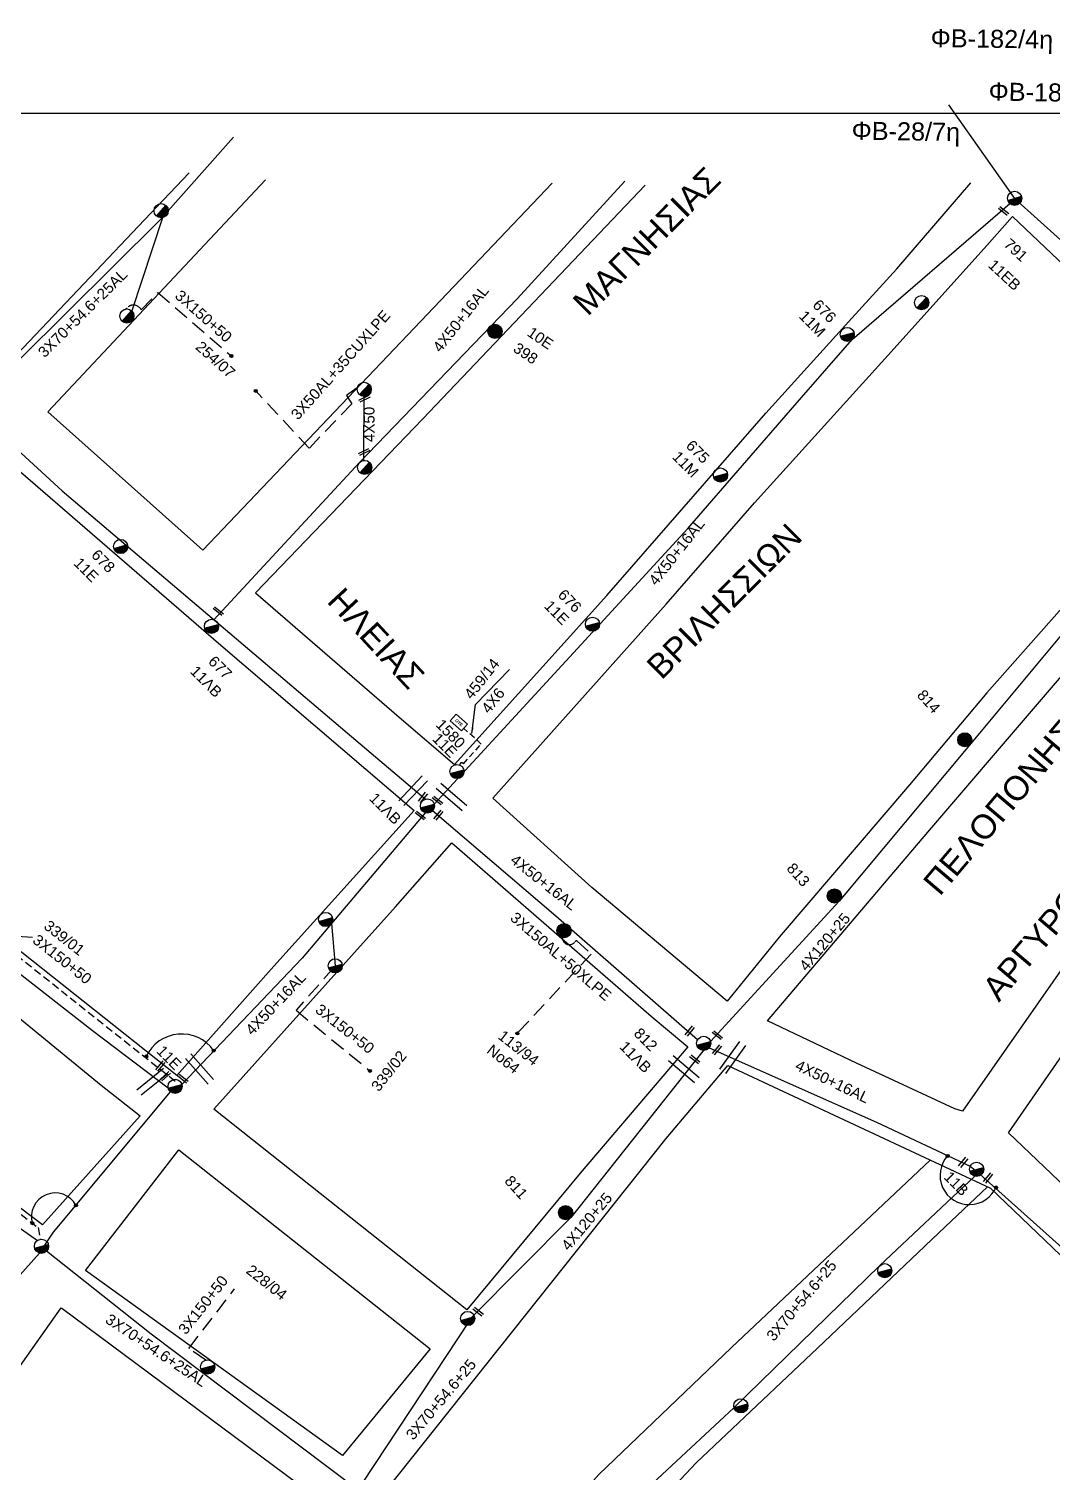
# Model space of a CAD drawing. Header units: millimetres. Extents: x 408 to 3042, y 742 to 1820.
# Drawn here: x 686.9 to 856.9, y 1577 to 1816.8 of the extents above; entities that cross this region are included whole.
import ezdxf

# ---------------------------------------------------------------- set-up
doc = ezdxf.new("R2010")
doc.units = ezdxf.units.MM
doc.linetypes.add('DASHED', pattern=[19.05, 12.7, -6.35])
for name, color, linetype in [('Pillar OTE', 7, 'Continuous'), ('Άγνωστα', 7, 'Continuous'), ('Γυμνά εναέρια ΧΤ και ΦΟΠ (3Φ)   4x50+16AL', 7, 'Continuous'), ('Επιγραφές - Σχήματα', 7, 'Continuous'), ('Καλώδια ΧΤ   3x150+50CU', 7, 'DASHED'), ('Καλώδια ΧΤ   3x150AL+50XLPE', 7, 'DASHED'), ('Μηχανική τομή', 7, 'Continuous'), ('Στύλος Ξύλινος', 7, 'Continuous'), ('Στύλος Ξύλινος @ 1', 7, 'Continuous'), ('Στύλος ΦΜ', 7, 'Continuous'), ('Στύλος ΦΜ @ 1', 7, 'Continuous'), ('Συνδέσεις', 7, 'Continuous'), ('Συνεστραμμένα ΧΤ   3x70+54.6+25 AL', 7, 'SYN_LINE'), ('Συνεστραμμένα ΧΤ   4x120+25 AL', 7, 'SYN_LINE'), ('Τομή', 7, 'Continuous'), ('Υπόβαθρο ΔΕΗ', 7, 'Continuous'), ('Υπόγεια καλώδια Παροχών ΧΤ   4x6', 7, 'DASHED')]:
    doc.layers.add(name, color=color, linetype=linetype)
doc.styles.add('arial', font='arial.ttf')
doc.styles.get("Standard").update_dxf_attribs({"font": 'arial.ttf'})
doc.linetypes.add('SYN_LINE', pattern='A,0.5,-0.0001,["/\\/\\/\\/",Standard,S=0.1,R=0,X=0,Y=-0.05],-0.25', length=0.7501)
doc.dimstyles.new('ISO-25', dxfattribs={"dimtxt": 2.5, "dimasz": 2.5, "dimexe": 1.25, "dimexo": 0.625, "dimtad": 1, "dimtxsty": 'Standard', "dimcen": 2.5, "dimadec": 0, "dimazin": 0, "dimtfac": 1, "dimtmove": 0, "dimatfit": 3, "dimfxl": 1, "dimarcsym": 0})

# ---------------------------------------------------------------- blocks, each defined once
blk = doc.blocks.new('ΜΗΧΑΝΙΚΗ ΤΟΜΗ')
at = {"layer": 'Μηχανική τομή', "ltscale": 40}
for p, q in [((-1.89, 0.78), (1.89, 0.78)), ((1.89, 0), (-1.89, 0))]:
    blk.add_line(p, q, dxfattribs=at)
blk = doc.blocks.new('ΤΟΜΗ')
at = {"layer": 'Τομή', "ltscale": 40}
for p, q in [((-5.68, 0), (5.68, 0)), ((5.68, -2.33), (-5.68, -2.33))]:
    blk.add_line(p, q, dxfattribs=at)
blk = doc.blocks.new('ΥΠΑΡΧΩΝ ΤΣΙΜΕΝΤΕΝΙΟΣ ΣΤΥΛΟΣ')
at = {"layer": 'Στύλος ΦΜ'}
blk.add_hatch(color=7, dxfattribs=at).paths.add_polyline_path([(-1.29, -2.28, 0.574793), (2.62, 0, 0.268822), (1.3, 2.27)])
at = {"layer": 'Στύλος ΦΜ', "color": 7}
blk.add_line((-1.29, -2.28), (1.3, 2.27), dxfattribs=at)
blk.add_circle((0, 0), 2.62, dxfattribs=at)
at = {"layer": 'Στύλος ΦΜ', "flags": 4}
for tag, p in [('ΑΡΙΘΜΟΣ', (-4.68, 8.05)), ('ΤΥΠΟΣ', (-4.91, 3.03))]:
    blk.add_attdef(tag, p, '', height=4, dxfattribs=at)
blk = doc.blocks.new('ΥΠΑΡΧΩΝ ΞΥΛΙΝΟΣ ΣΤΥΛΟΣ')
at = {"layer": 'Στύλος Ξύλινος'}
h = blk.add_hatch(color=7, dxfattribs=at)
h.paths.add_polyline_path([(-2.62, 0, 0.270008), (-1.29, -2.28), (1.3, 2.27, 0.576266)])
h.paths.add_polyline_path([(-1.29, -2.28, 0.574793), (2.62, 0, 0.268822), (1.3, 2.27)])
at = {"layer": 'Στύλος Ξύλινος', "color": 7}
blk.add_line((-1.29, -2.28), (1.3, 2.27), dxfattribs=at)
blk.add_circle((0, 0), 2.62, dxfattribs=at)
at = {"layer": 'Στύλος Ξύλινος', "flags": 4}
for tag, p in [('ΑΡΙΘΜΟΣ', (-4.91, 8.6)), ('ΤΥΠΟΣ', (-4.85, 3.39))]:
    blk.add_attdef(tag, p, '', height=4, dxfattribs=at)
blk = doc.blocks.new('_ΣΥΝΔΕΣΗ')
at = {"layer": 'Συνδέσεις', "linetype": 'SYN_LINE', "ltscale": 40}
blk.add_hatch(color=256, dxfattribs=at).paths.add_polyline_path([(0.5, -0.01, 1), (-0.5, -0.01, 1)])
at = {"layer": 'Συνδέσεις'}
blk.add_circle((0, -0.01), 0.5, dxfattribs=at)
blk = doc.blocks.new('PILLAR ΟΤΕ')
at = {"layer": 'Pillar OTE', "ltscale": 40}
blk.add_lwpolyline([(-3.31, 2.02), (3.39, 2.02), (3.39, -1.99), (-3.31, -1.99)], close=True, dxfattribs=at)
at = {"layer": 'Pillar OTE', "insert": (-1.81, 0.71), "char_height": 1.3575, "width": 109.961, "attachment_point": 1}
blk.add_mtext('{\\fArial|b1|i0|c161|p34;OTE}', dxfattribs=at)

msp = doc.modelspace()

# ---------------------------------------------------------------- linework, layer by layer
at = {"layer": 'Άγνωστα', "color": 27, "linetype": 'DASHED', "ltscale": 0.2}
msp.add_lwpolyline([(702.95, 1770.23), (703.19, 1770.46, -0.499191), (705.56, 1770.1), (708.32, 1773), (720.53, 1762.44)], format="xyb", dxfattribs=at)
at = {"layer": 'Άγνωστα', "color": 1, "linetype": 'DASHED', "ltscale": 0.2}
msp.add_lwpolyline([(741.45, 1757.15), (739.63, 1755.9), (740.52, 1754.48), (733.46, 1747.12), (724.59, 1756.64)], dxfattribs=at)
at = {"layer": 'Άγνωστα', "color": 1}
for points in [[(742.51, 1745.09), (742.61, 1756.89)], [(710.05, 1640.77), (697.48, 1650.32), (667.92, 1673.33), (636.24, 1700.61), (632.34, 1704.94)]]:
    msp.add_lwpolyline(points, dxfattribs=at)
at = {"layer": 'Άγνωστα', "color": 133}
msp.add_lwpolyline([(737.16, 1668.14), (737.78, 1661.11), (737.55, 1660.84)], dxfattribs=at)
at = {"layer": 'Άγνωστα', "color": 133, "linetype": 'DASHED', "ltscale": 0.2}
msp.add_lwpolyline([(737.55, 1660.84), (731.28, 1653.72), (743.52, 1643.69)], dxfattribs=at)
at = {"layer": 'Άγνωστα', "color": 6}
msp.add_lwpolyline([(677.45, 1600.93), (688.67, 1613.38), (690.98, 1616.87), (710.43, 1640.18)], dxfattribs=at)
at = {"layer": 'Άγνωστα', "color": 6, "linetype": 'DASHED', "ltscale": 0.2}
msp.add_lwpolyline([(716.29, 1595.6), (713.47, 1597.54), (721.04, 1607.43)], dxfattribs=at)
at = {"layer": 'Γυμνά εναέρια ΧΤ και ΦΟΠ (3Φ)   4x50+16AL', "color": 1, "ltscale": 40}
for points in [[(631.55, 1797.43), (638.54, 1788.89), (667.18, 1763.19), (692.4, 1740.05), (721.36, 1715.45), (739.75, 1699.83), (752.79, 1688.81)], [(717.63, 1718.62), (741.8, 1744.73), (768.03, 1771.92), (785.92, 1791.49)]]:
    msp.add_lwpolyline(points, dxfattribs=at)
at = {"layer": 'Γυμνά εναέρια ΧΤ και ΦΟΠ (3Φ)   4x50+16AL', "color": 173, "ltscale": 40}
msp.add_lwpolyline([(754.23, 1687.98), (777.38, 1713.12), (796.38, 1733.76), (815.23, 1755.54), (823.67, 1765.19), (849.85, 1787.75)], dxfattribs=at)
at = {"layer": 'Γυμνά εναέρια ΧΤ και ΦΟΠ (3Φ)   4x50+16AL', "color": 133, "ltscale": 40}
for points in [[(752.75, 1686.55), (732.28, 1662.37), (712.32, 1641.39)], [(797.98, 1648.81), (774.43, 1669.34), (753.93, 1686.84)]]:
    msp.add_lwpolyline(points, dxfattribs=at)
at = {"layer": 'Γυμνά εναέρια ΧΤ και ΦΟΠ (3Φ)   4x50+16AL', "color": 62, "ltscale": 40}
msp.add_lwpolyline([(799.92, 1647.49), (827.68, 1635.14), (843.27, 1627.81), (844.35, 1626.93)], dxfattribs=at)
at = {"layer": 'Επιγραφές - Σχήματα'}
msp.add_lwpolyline([(433.97, 786.81), (2929.97, 786.81), (2929.97, 1802.72), (433.97, 1802.72)], close=True, dxfattribs=at)
at = {"layer": 'Επιγραφές - Σχήματα', "linetype": 'Continuous', "ltscale": 20}
msp.add_lwpolyline([(687.47, 1665.8), (684.94, 1666.01), (684.17, 1665.45), (683.4, 1664.47), (683.12, 1663.91), (683.19, 1663.21), (683.82, 1663.14), (683.96, 1663.56), (683.96, 1663.84), (683.96, 1664.12)], dxfattribs=at)
at = {"layer": 'Επιγραφές - Σχήματα'}
for centre, radius, start, end in [((712.27, 1643.26), 6.53, 35.528, 154.4675), ((843.12, 1626.29), 4.86, 137.7881, 337.65), ((691.24, 1619.43), 3.95, 28.472, 196.1149)]:
    msp.add_arc(centre, radius, start, end, dxfattribs=at)
at = {"layer": 'Καλώδια ΧΤ   3x150+50CU', "color": 133, "linetype": 'DASHED', "ltscale": 0.1}
msp.add_lwpolyline([(711.18, 1641.92), (671.78, 1673.19), (671.78, 1673.88, 0.518883), (666.13, 1677.86), (656.57, 1685.69), (656.57, 1686.32, 0.501961), (652.03, 1689.7), (639.87, 1699.45), (639.17, 1699.2, -0.143328), (636.33, 1699.04), (627.41, 1686.5, -0.296148), (622.63, 1684.61, -0.004296), (621.58, 1684.83), (612.98, 1675.66, -0.326196), (611.93, 1675.46, 0.06591), (608.77, 1676.48), (599.72, 1666.51), (593.07, 1658.45), (591.2, 1659.81)], format="xyb", dxfattribs=at)
at = {"layer": 'Καλώδια ΧΤ   3x150+50CU', "color": 6, "linetype": 'DASHED', "ltscale": 0.1}
msp.add_lwpolyline([(584.83, 1653.66), (587.25, 1651.9, 0.1817), (590.75, 1650.95), (600.93, 1662.3), (602.65, 1665.73, -0.232054), (609.25, 1670.75, -0.182682), (615.82, 1669.65, -0.015465), (618.73, 1667.83, 0.372539), (620.46, 1668.04, -0.241167), (621.78, 1668.55), (634.97, 1658.48), (635.62, 1658.58, -0.491897), (639.26, 1655.13), (661.61, 1638.2), (661.98, 1638.31, -0.57684), (664.39, 1635.99), (688.41, 1617.63), (688.77, 1615.68)], format="xyb", dxfattribs=at)
at = {"layer": 'Καλώδια ΧΤ   3x150AL+50XLPE', "color": 133, "ltscale": 0.2}
msp.add_lwpolyline([(775.49, 1665.82), (775.54, 1665.56, 0.656196), (777.6, 1665.09, -0.248866), (777.94, 1665.26), (780.32, 1663.06), (768.03, 1649.9)], format="xyb", dxfattribs=at)
at = {"layer": 'Συνεστραμμένα ΧΤ   3x70+54.6+25 AL', "color": 173, "linetype": 'SYN_LINE', "ltscale": 20}
msp.add_lwpolyline([(839.67, 1804.16), (850.65, 1788.62), (873.57, 1768.02), (901.43, 1741.26)], dxfattribs=at)
at = {"layer": 'Συνεστραμμένα ΧΤ   3x70+54.6+25 AL', "color": 27, "linetype": 'SYN_LINE', "ltscale": 20}
for points in [[(677.46, 1754.06), (677.67, 1754.31), (708.63, 1784.98), (720.9, 1798.79), (720.9, 1798.79)], [(709.08, 1785.42), (703.97, 1769.95)]]:
    msp.add_lwpolyline(points, dxfattribs=at)
at = {"layer": 'Συνεστραμμένα ΧΤ   3x70+54.6+25 AL', "color": 1, "linetype": 'SYN_LINE', "ltscale": 20}
msp.add_lwpolyline([(612.76, 1673.72), (635.91, 1655.54), (662.26, 1633.92), (688.3, 1615.48)], dxfattribs=at)
at = {"layer": 'Συνεστραμμένα ΧΤ   3x70+54.6+25 AL', "color": 62, "linetype": 'SYN_LINE', "ltscale": 20}
for points in [[(733.37, 1507.72), (754.34, 1531.72), (761.8, 1540.25), (773.33, 1555.2), (787.33, 1572.19), (804.02, 1587.7), (828.26, 1611.3), (844.03, 1626.17)], [(844.35, 1626.93), (878.91, 1596.05), (897.98, 1577.65), (897.98, 1577.65)]]:
    msp.add_lwpolyline(points, dxfattribs=at)
at = {"layer": 'Συνεστραμμένα ΧΤ   3x70+54.6+25 AL', "color": 6, "ltscale": 20}
msp.add_lwpolyline([(740.64, 1574.73), (707.22, 1599.91), (689.81, 1613.68)], dxfattribs=at)
at = {"layer": 'Συνεστραμμένα ΧΤ   3x70+54.6+25 AL', "color": 6, "linetype": 'SYN_LINE', "ltscale": 20}
msp.add_lwpolyline([(760.17, 1602.24), (742.28, 1575.17), (725.25, 1560.78)], dxfattribs=at)
at = {"layer": 'Συνεστραμμένα ΧΤ   4x120+25 AL', "color": 133, "linetype": 'SYN_LINE', "ltscale": 20}
msp.add_lwpolyline([(886.41, 1752.5), (865.56, 1724.68), (843.15, 1697.79), (821.5, 1671.84), (800.14, 1648.52)], dxfattribs=at)
at = {"layer": 'Συνεστραμμένα ΧΤ   4x120+25 AL', "color": 6, "linetype": 'SYN_LINE', "ltscale": 20}
msp.add_lwpolyline([(800.14, 1648.52), (776.99, 1619.36), (760.48, 1602.71), (760.17, 1602.24)], dxfattribs=at)
at = {"layer": 'Υπόβαθρο ΔΕΗ'}
for points in [[(643.32, 1794.93), (664.04, 1775.62), (681.84, 1759.53), (708.16, 1787.24), (713.49, 1792.86)], [(726.21, 1791.7), (690.02, 1753.15), (715.81, 1730.18), (761.84, 1778.57), (773.83, 1791.17)], [(789.25, 1790.8), (752.33, 1751.99), (730.15, 1728.89), (724.54, 1723.06), (748.41, 1702.41), (757.58, 1694.56), (782.9, 1722.64), (809.32, 1752.92), (823.62, 1768.7), (831.07, 1776.92), (843.4, 1791.21)], [(850.3, 1785.6), (878.43, 1758.91), (885.2, 1752.84), (861.93, 1724.43), (846.05, 1706.45), (833.2, 1691.18), (811.56, 1665.87), (802.89, 1655.25), (780.43, 1674.12), (763.96, 1688.97), (792.76, 1721.23), (807.44, 1738.04), (830.64, 1763.71), (846.02, 1780.81), (850.3, 1785.6)], [(890.4, 1747.52), (907.47, 1731.7), (885.45, 1700.12), (864.29, 1668.94), (841.98, 1636.97), (840.69, 1637.38), (824.39, 1644.96), (809.59, 1652), (836.23, 1683.33), (872.34, 1725.47), (890.4, 1747.52)], [(639.73, 1700.86), (682.62, 1745.69), (718.38, 1714.75), (750.89, 1686.93), (727.58, 1661.06), (711.47, 1642.88), (666.63, 1678.43), (639.73, 1700.86)], [(761.06, 1704.52), (766.71, 1710.36)], [(615.15, 1674.08), (636.48, 1697.62), (641.03, 1694.14), (638.78, 1690.55), (698.92, 1641.28), (705.37, 1636.2), (689.16, 1618.07), (615.15, 1674.08)], [(757.17, 1681.53), (790.26, 1652.76), (796.38, 1647.65), (778.48, 1626.65), (759.67, 1603.93), (717.62, 1637.29), (747.78, 1670.92), (757.17, 1681.53)], [(849.64, 1633.36), (871.05, 1664.35), (930.49, 1608.38), (963.44, 1575.71), (977.5, 1562.47), (952.25, 1536.03), (885.42, 1599.24), (849.64, 1633.36)], [(836.64, 1628.85), (803.63, 1597.71), (781.57, 1576.6), (766.78, 1559.99), (746.16, 1573.83), (792.74, 1632.45), (803, 1644.58)], [(803, 1644.58), (846.64, 1624.18), (884.18, 1588.24), (896.61, 1576.94), (836.05, 1511.43), (780.04, 1550.31), (775.18, 1553.8), (790.8, 1571.15), (797.76, 1578.53), (817.88, 1597.61), (839.13, 1617.76), (846.14, 1624.41)], [(711.79, 1630.52), (753.55, 1597.49), (739, 1579.74), (696.27, 1610.48), (711.79, 1630.52)], [(692.34, 1604.24), (733.55, 1573.6), (711.94, 1547.52), (693.95, 1527.13), (671.88, 1501.58), (636.82, 1526.06), (681.16, 1588.68), (692.23, 1604.31), (692.34, 1604.24)]]:
    msp.add_lwpolyline(points, dxfattribs=at)
at = {"layer": 'Υπόγεια καλώδια Παροχών ΧΤ   4x6', "color": 173, "linetype": 'DASHED', "ltscale": 0.08}
msp.add_lwpolyline([(758.5, 1694.46, -0.890945), (759.07, 1694.69), (762.04, 1697.96), (759.16, 1700.57)], format="xyb", dxfattribs=at)

# ---------------------------------------------------------------- block references
at = {"layer": 'Pillar OTE', "xscale": 0.375, "yscale": 0.375, "zscale": 0.375, "rotation": 317.4511415615688}
msp.add_blockref('PILLAR ΟΤΕ', (758.3, 1701.55), dxfattribs=at)
at = {"layer": 'Μηχανική τομή'}
for p, xscale, yscale, zscale, rotation in [((848.69, 1786.38), 0.4999999999999999, 0.4999999999999999, 0.4999999999999999, 321.6979791366523), ((742.74, 1755.17), 0.4999999999999998, 0.4999999999999998, 0.4999999999999998, 26.11348902815441), ((742.68, 1746.31), 0.4999999999999998, 0.4999999999999998, 0.4999999999999998, 26.11348902815441), ((718.22, 1719.89), 0.4999999999999998, 0.4999999999999998, 0.4999999999999998, 321.6979791366523), ((752.5, 1688.97), 0.4999999999999999, 0.4999999999999999, 0.4999999999999999, 50.53033327265273), ((754.65, 1688.43), 0.4999999999999998, 0.4999999999999998, 0.4999999999999998, 321.6979791366523), ((751.81, 1685.94), 0.4999999999999998, 0.4999999999999998, 0.4999999999999998, 321.6979791366523), ((755.07, 1686.02), 0.4999999999999999, 0.4999999999999999, 0.4999999999999999, 50.53033327265273), ((796.83, 1650.14), 0.4999999999999999, 0.4999999999999999, 0.4999999999999999, 50.53033327265273), ((801.16, 1649.44), 0.4999999999999998, 0.4999999999999998, 0.4999999999999998, 321.6979791366523), ((801.35, 1647.03), 0.4999999999999999, 0.4999999999999999, 0.4999999999999999, 50.53033327265273), ((708.87, 1644.34), 0.4999999999999999, 0.4999999999999999, 0.4999999999999999, 50.53033327265273), ((797.39, 1645.43), 0.4999999999999998, 0.4999999999999998, 0.4999999999999998, 321.6979791366523), ((709.71, 1642.63), 0.5, 0.5, 0.5, 41.35040591126501), ((712.34, 1642.23), 0.4999999999999998, 0.4999999999999998, 0.4999999999999998, 321.6979791366523), ((842.25, 1628.34), 0.4999999999999999, 0.4999999999999999, 0.4999999999999999, 50.53033327265273), ((846.4, 1625.74), 0.4999999999999999, 0.4999999999999999, 0.4999999999999999, 50.53033327265273), ((761.41, 1603.5), 0.4999999999999998, 0.4999999999999998, 0.4999999999999998, 321.6979791366523)]:
    msp.add_blockref('ΜΗΧΑΝΙΚΗ ΤΟΜΗ', p, dxfattribs=dict(at, xscale=xscale, yscale=yscale, zscale=zscale, rotation=rotation))
at = {"layer": 'Στύλος Ξύλινος @ 1', "ltscale": 40}
ref = msp.add_blockref('ΥΠΑΡΧΩΝ ΞΥΛΙΝΟΣ ΣΤΥΛΟΣ', (764.32, 1766.52), dxfattribs=dict(at, xscale=0.4499999999998181, yscale=0.4499999999998181, zscale=0.4499999999998181, rotation=325.8763335775091))
ref.add_attrib('ΤΥΠΟΣ', '10E', (769.51, 1765.92), dxfattribs={"layer": 'Στύλος Ξύλινος', "height": 1.8, "rotation": 325.8763, "flags": 4})
ref.add_attrib('ΑΡΙΘΜΟΣ', '398', (767.18, 1763.31), dxfattribs={"layer": 'Στύλος Ξύλινος', "height": 1.8, "rotation": 325.8763, "flags": 4})
ref = msp.add_blockref('ΥΠΑΡΧΩΝ ΞΥΛΙΝΟΣ ΣΤΥΛΟΣ', (842.37, 1698.67), dxfattribs=dict(at, xscale=0.4499999999998181, yscale=0.4499999999998181, zscale=0.4499999999998181, rotation=311.9523410370047))
ref.add_attrib('ΤΥΠΟΣ', '814', (834.31, 1706), dxfattribs={"layer": 'Στύλος Ξύλινος', "height": 1.8, "rotation": 311.9523, "flags": 4})
ref = msp.add_blockref('ΥΠΑΡΧΩΝ ΞΥΛΙΝΟΣ ΣΤΥΛΟΣ', (820.71, 1672.72), dxfattribs=dict(at, xscale=0.4499999999998181, yscale=0.4499999999998181, zscale=0.4499999999998181, rotation=311.9523410370047))
ref.add_attrib('ΤΥΠΟΣ', '813', (812.65, 1677.21), dxfattribs={"layer": 'Στύλος Ξύλινος', "height": 1.8, "rotation": 311.9523, "flags": 4})
at = {"layer": 'Στύλος Ξύλινος @ 1', "ltscale": 40, "xscale": 0.4499999999998181, "yscale": 0.4499999999998181, "zscale": 0.4499999999998181, "rotation": 311.9523410370047}
msp.add_blockref('ΥΠΑΡΧΩΝ ΞΥΛΙΝΟΣ ΣΤΥΛΟΣ', (775.8, 1666.96), dxfattribs=at)
at = {"layer": 'Στύλος Ξύλινος @ 1', "ltscale": 40}
ref = msp.add_blockref('ΥΠΑΡΧΩΝ ΞΥΛΙΝΟΣ ΣΤΥΛΟΣ', (776.06, 1620.09), dxfattribs=dict(at, xscale=0.4499999999998181, yscale=0.4499999999998181, zscale=0.4499999999998181, rotation=311.9523410370047))
ref.add_attrib('ΤΥΠΟΣ', '811', (765.78, 1625.27), dxfattribs={"layer": 'Στύλος Ξύλινος', "height": 1.8, "rotation": 311.9523, "flags": 4})
at = {"layer": 'Στύλος ΦΜ @ 1', "ltscale": 40}
ref = msp.add_blockref('ΥΠΑΡΧΩΝ ΤΣΙΜΕΝΤΕΝΙΟΣ ΣΤΥΛΟΣ', (850.65, 1788.62), dxfattribs=dict(at, xscale=0.449999999999818, yscale=0.449999999999818, zscale=0.449999999999818, rotation=317.219747097686))
ref.add_attrib('ΤΥΠΟΣ', '791', (848.71, 1780.81), dxfattribs={"layer": 'Στύλος ΦΜ', "height": 1.8, "rotation": 317.2197, "flags": 4})
ref.add_attrib('ΑΡΙΘΜΟΣ', '11EB', (846.11, 1777.34), dxfattribs={"layer": 'Στύλος ΦΜ', "height": 1.8, "rotation": 317.2197, "flags": 4})
for p, xscale, yscale, zscale, rotation in [((708.86, 1786.57), 0.4499999999998181, 0.4499999999998181, 0.4499999999998181, 347.4962981754869), ((835.2, 1771.3), 0.4499999999998181, 0.4499999999998181, 0.4499999999998181, 347.4962981754869), ((703.17, 1769.07), 0.4499999999998181, 0.4499999999998181, 0.4499999999998181, 347.4962981754869), ((742.6, 1756.89), 0.4499999999998181, 0.4499999999998181, 0.4499999999998181, 347.4962981754869), ((742.66, 1743.92), 0.4499999999998181, 0.4499999999998181, 0.4499999999998181, 347.4962981754869), ((736.19, 1668.81), 0.449999999999818, 0.449999999999818, 0.449999999999818, 314.8423271884067), ((737.78, 1661.11), 0.449999999999818, 0.449999999999818, 0.449999999999818, 314.8423271884067), ((688.98, 1614.52), 0.449999999999818, 0.449999999999818, 0.449999999999818, 314.8423271884067), ((829.08, 1610.46), 0.449999999999818, 0.449999999999818, 0.449999999999818, 314.8423271884067), ((759.79, 1602.52), 0.449999999999818, 0.449999999999818, 0.449999999999818, 314.8423271884067), ((716.58, 1594.46), 0.449999999999818, 0.449999999999818, 0.449999999999818, 314.8423271884067), ((805.16, 1588.01), 0.449999999999818, 0.449999999999818, 0.449999999999818, 314.8423271884067)]:
    msp.add_blockref('ΥΠΑΡΧΩΝ ΤΣΙΜΕΝΤΕΝΙΟΣ ΣΤΥΛΟΣ', p, dxfattribs=dict(at, xscale=xscale, yscale=yscale, zscale=zscale, rotation=rotation))
ref = msp.add_blockref('ΥΠΑΡΧΩΝ ΤΣΙΜΕΝΤΕΝΙΟΣ ΣΤΥΛΟΣ', (822.84, 1766.02), dxfattribs=dict(at, xscale=0.449999999999818, yscale=0.449999999999818, zscale=0.449999999999818, rotation=314.8423271884067))
ref.add_attrib('ΤΥΠΟΣ', '676', (816.95, 1770.76), dxfattribs={"layer": 'Στύλος ΦΜ', "height": 1.8, "rotation": 314.8423, "flags": 4})
ref.add_attrib('ΑΡΙΘΜΟΣ', '11M', (814.68, 1768.91), dxfattribs={"layer": 'Στύλος ΦΜ', "height": 1.8, "rotation": 314.8423, "flags": 4})
ref = msp.add_blockref('ΥΠΑΡΧΩΝ ΤΣΙΜΕΝΤΕΝΙΟΣ ΣΤΥΛΟΣ', (801.79, 1742.66), dxfattribs=dict(at, xscale=0.449999999999818, yscale=0.449999999999818, zscale=0.449999999999818, rotation=314.8423271884067))
ref.add_attrib('ΤΥΠΟΣ', '675', (795.91, 1747.4), dxfattribs={"layer": 'Στύλος ΦΜ', "height": 1.8, "rotation": 314.8423, "flags": 4})
ref.add_attrib('ΑΡΙΘΜΟΣ', '11M', (793.63, 1745.55), dxfattribs={"layer": 'Στύλος ΦΜ', "height": 1.8, "rotation": 314.8423, "flags": 4})
ref = msp.add_blockref('ΥΠΑΡΧΩΝ ΤΣΙΜΕΝΤΕΝΙΟΣ ΣΤΥΛΟΣ', (702.12, 1730.79), dxfattribs=dict(at, xscale=0.449999999999818, yscale=0.449999999999818, zscale=0.449999999999818, rotation=314.8423271884067))
ref.add_attrib('ΤΥΠΟΣ', '678', (697.13, 1729.23), dxfattribs={"layer": 'Στύλος ΦΜ', "height": 1.8, "rotation": 314.8423, "flags": 4})
ref.add_attrib('ΑΡΙΘΜΟΣ', '11E', (694.21, 1727.87), dxfattribs={"layer": 'Στύλος ΦΜ', "height": 1.8, "rotation": 314.8423, "flags": 4})
ref = msp.add_blockref('ΥΠΑΡΧΩΝ ΤΣΙΜΕΝΤΕΝΙΟΣ ΣΤΥΛΟΣ', (780.52, 1717.87), dxfattribs=dict(at, xscale=0.449999999999818, yscale=0.449999999999818, zscale=0.449999999999818, rotation=314.8423271884067))
ref.add_attrib('ΤΥΠΟΣ', '676', (774.64, 1722.61), dxfattribs={"layer": 'Στύλος ΦΜ', "height": 1.8, "rotation": 314.8423, "flags": 4})
ref.add_attrib('ΑΡΙΘΜΟΣ', '11E', (772.37, 1720.76), dxfattribs={"layer": 'Στύλος ΦΜ', "height": 1.8, "rotation": 314.8423, "flags": 4})
ref = msp.add_blockref('ΥΠΑΡΧΩΝ ΤΣΙΜΕΝΤΕΝΙΟΣ ΣΤΥΛΟΣ', (717.22, 1717.51), dxfattribs=dict(at, xscale=0.449999999999818, yscale=0.449999999999818, zscale=0.449999999999818, rotation=314.8423271884067))
ref.add_attrib('ΤΥΠΟΣ', '677', (716.55, 1711.54), dxfattribs={"layer": 'Στύλος ΦΜ', "height": 1.8, "rotation": 314.8423, "flags": 4})
ref.add_attrib('ΑΡΙΘΜΟΣ', '11ΛΒ', (713.54, 1709.9), dxfattribs={"layer": 'Στύλος ΦΜ', "height": 1.8, "rotation": 314.8423, "flags": 4})
ref = msp.add_blockref('ΥΠΑΡΧΩΝ ΤΣΙΜΕΝΤΕΝΙΟΣ ΣΤΥΛΟΣ', (758.01, 1693.39), dxfattribs=dict(at, xscale=0.449999999999818, yscale=0.449999999999818, zscale=0.449999999999818, rotation=314.8423271884067))
ref.add_attrib('ΤΥΠΟΣ', '11Ε', (753.78, 1698.71), dxfattribs={"layer": 'Στύλος ΦΜ', "height": 1.8, "rotation": 314.8423, "flags": 4})
ref.add_attrib('ΑΡΙΘΜΟΣ', '1580', (754.34, 1701.04), dxfattribs={"layer": 'Στύλος ΦΜ', "height": 1.8, "rotation": 314.8423, "flags": 4})
ref = msp.add_blockref('ΥΠΑΡΧΩΝ ΤΣΙΜΕΝΤΕΝΙΟΣ ΣΤΥΛΟΣ', (753.1, 1687.67), dxfattribs=dict(at, xscale=0.449999999999818, yscale=0.449999999999818, zscale=0.449999999999818, rotation=314.8423271884067))
ref.add_attrib('ΤΥΠΟΣ', '11ΛΒ', (743.3, 1688.8), dxfattribs={"layer": 'Στύλος ΦΜ', "height": 1.8, "rotation": 314.8423, "flags": 4})
ref = msp.add_blockref('ΥΠΑΡΧΩΝ ΤΣΙΜΕΝΤΕΝΙΟΣ ΣΤΥΛΟΣ', (799, 1648.22), dxfattribs=dict(at, xscale=0.449999999999818, yscale=0.449999999999818, zscale=0.449999999999818, rotation=314.8423271884067))
ref.add_attrib('ΤΥΠΟΣ', '11ΛΒ', (784.86, 1647.53), dxfattribs={"layer": 'Στύλος ΦΜ', "height": 1.8, "rotation": 314.8423, "flags": 4})
ref.add_attrib('ΑΡΙΘΜΟΣ', '812', (787.25, 1649.73), dxfattribs={"layer": 'Στύλος ΦΜ', "height": 1.8, "rotation": 314.8423, "flags": 4})
ref = msp.add_blockref('ΥΠΑΡΧΩΝ ΤΣΙΜΕΝΤΕΝΙΟΣ ΣΤΥΛΟΣ', (711.18, 1641.08), dxfattribs=dict(at, xscale=0.449999999999818, yscale=0.449999999999818, zscale=0.449999999999818, rotation=314.8423271884067))
ref.add_attrib('ΤΥΠΟΣ', '11E', (707.98, 1646.82), dxfattribs={"layer": 'Στύλος ΦΜ', "height": 1.8, "rotation": 314.8423, "flags": 4})
ref = msp.add_blockref('ΥΠΑΡΧΩΝ ΤΣΙΜΕΝΤΕΝΙΟΣ ΣΤΥΛΟΣ', (844.33, 1627.31), dxfattribs=dict(at, xscale=0.449999999999818, yscale=0.449999999999818, zscale=0.449999999999818, rotation=314.8423271884067))
ref.add_attrib('ΤΥΠΟΣ', '11B', (838.74, 1625.89), dxfattribs={"layer": 'Στύλος ΦΜ', "height": 1.8, "rotation": 314.8423, "flags": 4})
at = {"layer": 'Συνδέσεις', "xscale": 0.5, "yscale": 0.5, "zscale": 0.25}
for p in [(720.53, 1762.45), (724.59, 1756.65), (768.04, 1649.89), (706.38, 1646.06), (717.6, 1647.04), (743.54, 1643.67), (839.53, 1629.54), (847.57, 1624.3), (694.71, 1621.32), (687.48, 1618.35)]:
    msp.add_blockref('_ΣΥΝΔΕΣΗ', p, dxfattribs=at)
at = {"layer": 'Τομή', "xscale": 0.4999999999999998, "yscale": 0.4999999999999998, "zscale": 0.4999999999999998}
for p, rotation in [((751.13, 1689.8), 226.5508139422243), ((756.72, 1688.72), 139.6316717722141), ((804.27, 1645.55), 234.3673108908051), ((714.79, 1643.58), 131.2761060629363), ((795.33, 1643.49), 139.6316717722141), ((707.77, 1641.4), 218.7469670649199)]:
    msp.add_blockref('ΤΟΜΗ', p, dxfattribs=dict(at, rotation=rotation))

# ---------------------------------------------------------------- texts
at = {"ltscale": 40, "width": 94.4586, "attachment_point": 1, "style": 'arial'}
for s, insert, char_height, rotation in [('ΦΒ-182/4η', (836.73, 1816.79), 3, 359.1724), ('ΦΒ-182/1η', (846.36, 1807.89), 3, 359.1724), ('ΦΒ-28/7η', (823.6, 1801.4), 3, 359.1724), ('ΜΑΓΝΗΣΙΑΣ', (776.89, 1771.73), 4, 45.1178), ('BPIΛHΣΣIΩN', (789.16, 1711.31), 4, 44.9652), ('ΗΛΕΙΑΣ', (739.17, 1724.32), 4, 312.8816), ('ΠEΛOΠONHΣΣOY', (835.16, 1675.14), 4, 49.6858), ('ΑΡΓΥΡΟΚΑΣΤΡΟΥ', (844.99, 1657.55), 4, 49.6858)]:
    msp.add_mtext(s, dxfattribs=dict(at, insert=insert, char_height=char_height, rotation=rotation))
at = {"layer": 'Άγνωστα', "ltscale": 40, "char_height": 1.8, "width": 34.5395, "attachment_point": 1, "style": 'arial'}
for s, insert, rotation in [('\\pt19.8;3X150+50', (712.2, 1773.57), 318.3718), ('\\pt19.8;3X50AL+35CUXLPE', (730.25, 1752.87), 48.2858), ('\\pt19.8;254/07', (715.62, 1765.08), 318.3718), ('\\pt19.8;4X50', (742.53, 1748.13), 90.3183), ('4X120+25', (814.71, 1661.24), 50.111), ('\\pt19.8;339/01\\P3X150+50', (690.32, 1668.85), 321.7311), ('\\pt19.8;3X150+50', (735.42, 1654.94), 321.7311), ('\\pt19.8;113/94\\PNo64', (765.78, 1650.56), 321.7311), ('4X120+25', (775.17, 1614.78), 50.111), ('\\pt19.8;3X70+54.6+25', (809.26, 1599.76), 50.111), ('\\pt19.8;3X150+50', (711.55, 1600.81), 51.7757), ('\\pt19.8;228/04', (723.94, 1611.61), 321.7311), ('\\pt19.8;3X70+54.6+25', (749.37, 1583.33), 50.111)]:
    msp.add_mtext(s, dxfattribs=dict(at, insert=insert, rotation=rotation))
at = {"layer": 'Γυμνά εναέρια ΧΤ και ΦΟΠ (3Φ)   4x50+16AL', "ltscale": 40, "char_height": 1.8, "width": 34.5395, "attachment_point": 1, "style": 'arial'}
for s, insert, rotation in [('\\pt19.8;4X50+16AL', (753.84, 1764), 51.7757), ('\\pt19.8;4X50+16AL', (789.7, 1725.26), 51.7757), ('459/14', (759.04, 1706.35), 51.7757), ('4Χ6', (761.9, 1703.99), 51.7757), ('\\pt19.8;4X50+16AL', (767.81, 1679.81), 321.7311), ('\\pt19.8;4X50+16AL', (722.69, 1650.68), 46.6582), ('\\pt19.8;339/02', (743.6, 1641.19), 51.7757), ('\\pt19.8;4X50+16AL', (814.81, 1645.57), 334.3597)]:
    msp.add_mtext(s, dxfattribs=dict(at, insert=insert, rotation=rotation))
at = {"layer": 'Καλώδια ΧΤ   3x150AL+50XLPE', "ltscale": 0.2, "insert": (767.87, 1670.21), "char_height": 1.8, "width": 34.5395, "attachment_point": 1, "rotation": 319.4432, "style": 'arial'}
msp.add_mtext('\\pt19.8;3X150AL+50XLPE', dxfattribs=at)
at = {"layer": 'Συνεστραμμένα ΧΤ   3x70+54.6+25 AL', "ltscale": 20, "char_height": 1.8, "width": 34.5395, "attachment_point": 1, "style": 'arial'}
for insert, rotation in [((688.22, 1763.32), 44.6485), ((700.43, 1603.43), 326.2338)]:
    msp.add_mtext('\\pt19.8;3X70+54.6+25AL', dxfattribs=dict(at, insert=insert, rotation=rotation))

# ---------------------------------------------------------------- leaders
at = {"layer": 'Επιγραφές - Σχήματα', "ltscale": 40}
msp.add_leader([(760.5, 1699.72), (761.06, 1704.52)], dimstyle='ISO-25', override={"dimasz": 1, "dimtad": 0}, dxfattribs=at)

doc.saveas('drawing.dxf')
